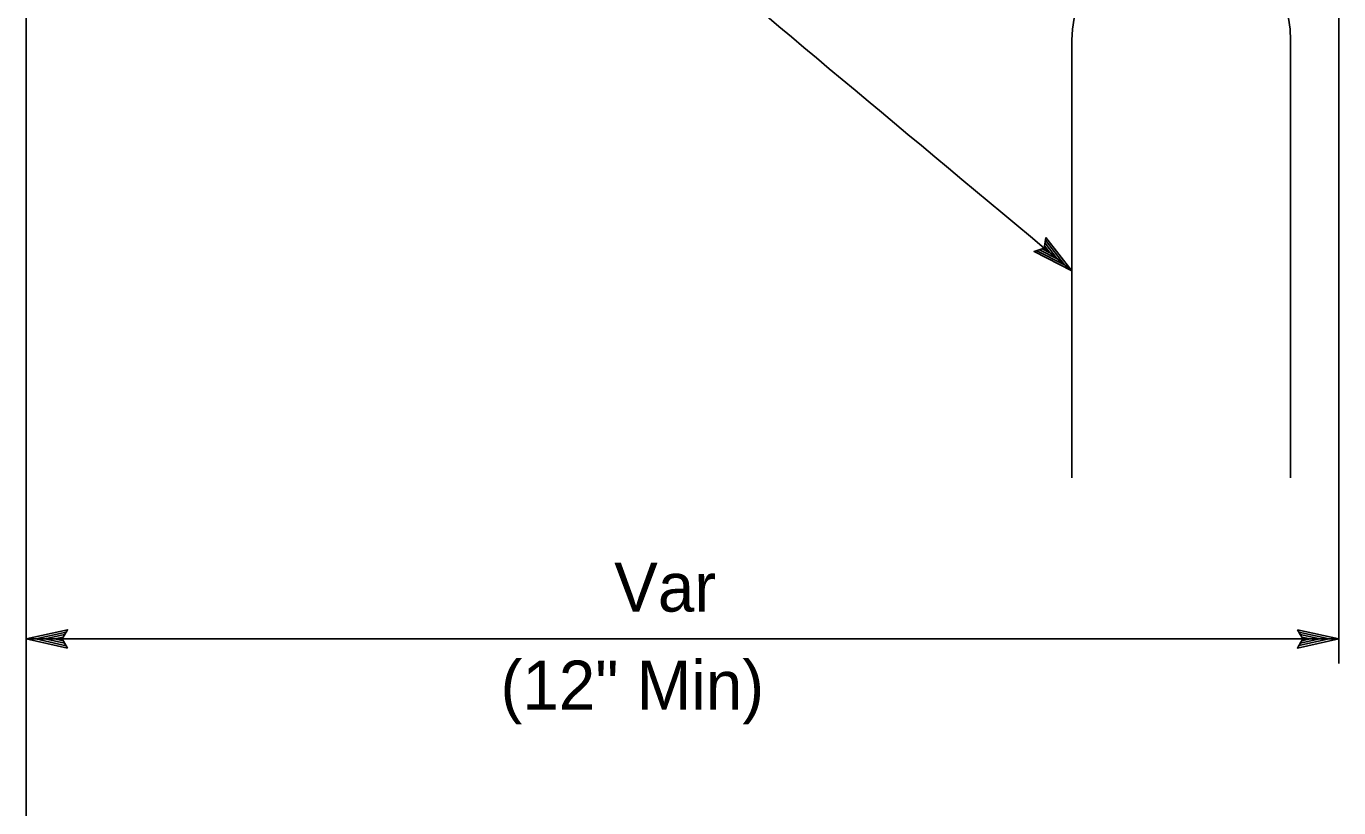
# Model space of a CAD drawing. Extents: x -894 to 866, y -476 to 714.
# Drawn here: x 490.3 to 677.8, y -7.2 to 104.4 of the extents above; entities that cross this region are included whole.
import ezdxf

# ---------------------------------------------------------------- set-up
doc = ezdxf.new("R2010")
doc.units = 0
for name, color, linetype in [('37 Drain Anno', 7, 'Continuous'), ('57 Undefined', 7, 'Continuous'), ('60 Nongeo Data', 7, 'Continuous')]:
    doc.layers.add(name, color=color, linetype=linetype)

# ---------------------------------------------------------------- blocks, each defined once
blk = doc.blocks.new('AHT')
at = {"layer": '60 Nongeo Data'}
blk.add_lwpolyline([(-5.9055, 1.3189), (0, 0), (-5.9059, -1.3094), (-5.6957, -0.9602), (-1.3693, -0.0035), (-5.6968, 0.9693), (-5.4886, 0.6205), (-2.7193, 0.002), (-5.4858, -0.6114), (-5.2756, -0.2622), (-4.0791, 0.0031), (-5.2799, 0.2713), (-5.1181, 0), (-5.9059, -1.3094), (-5.1181, 0)], close=True, dxfattribs=at)

msp = doc.modelspace()

# ---------------------------------------------------------------- linework, layer by layer
at = {"layer": '37 Drain Anno'}
for p, q in [((490.28, 109.69), (490.28, 13.38)), ((677.78, 109.69), (677.78, 13.38)), ((677.78, 16.88), (490.28, 16.88))]:
    msp.add_line(p, q, dxfattribs=at)
msp.add_lwpolyline([(635.95, 74.2), (639.66, 69.42), (634.27, 72.18), (634.66, 72.31), (638.6, 70.29), (635.89, 73.8), (635.83, 73.4), (637.57, 71.16), (635.04, 72.45), (635.43, 72.58), (636.52, 72.02), (635.76, 73), (635.72, 72.68), (634.27, 72.18), (635.72, 72.68)], close=True, dxfattribs=at)
msp.add_open_spline([(561.33, 211.02), (546.09, 211.02), (530.12, 206.97), (524.41, 187.9), (527.5, 170.26), (542.04, 150.23), (639.66, 69.42)], degree=2, dxfattribs=at)
at = {"layer": '57 Undefined'}
for p, q in [((490.28, -199.3), (490.28, 384.03)), ((639.66, 102.36), (639.66, 39.86)), ((670.91, 102.36), (670.91, 39.86))]:
    msp.add_line(p, q, dxfattribs=at)
msp.add_arc((655.28, 102.36), 15.63, 0, 180, dxfattribs=at)

# ---------------------------------------------------------------- block references
at = {"layer": '37 Drain Anno', "xscale": 1.000355576626763, "yscale": 0.9987444355667161, "rotation": 180}
msp.add_blockref('AHT', (490.28, 16.88), dxfattribs=at)
at = {"layer": '37 Drain Anno', "xscale": 1.000355576626763, "yscale": 0.9987444355667161}
msp.add_blockref('AHT', (677.78, 16.88), dxfattribs=at)

# ---------------------------------------------------------------- texts
at = {"layer": '57 Undefined'}
for s, p in [('Var', (574.27, 20.78)), ('(12" Min)', (558.04, 6.78))]:
    msp.add_text(s, height=7, dxfattribs=at).set_placement(p)

doc.saveas('drawing.dxf')
